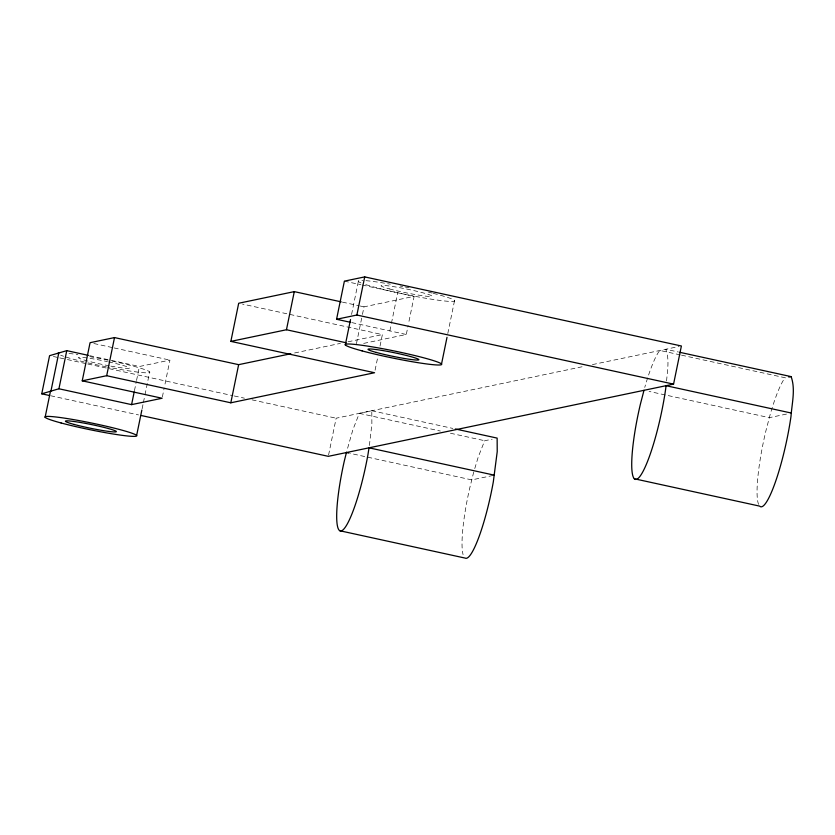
<?xml version="1.0" encoding="UTF-8"?>
<svg xmlns="http://www.w3.org/2000/svg" width="835" height="835" viewBox="0 0 835 835"><rect width="100%" height="100%" fill="white"/><g stroke="black" fill="none" stroke-linecap="round" stroke-linejoin="round"><path stroke-width="0.63" stroke-dasharray="4.17 3.13" d="M666.58 380.969C667.384 370.531 669.649 359.269 665.777 349.26L678.438 352.026M369.383 445.483L371.878 424.284L371.794 410.747L359.321 413.356L352.913 429.628L346.702 451.422M134.456 390.655L136.282 381.752M136.543 380.478L139.414 366.502L169.933 360.115L164.453 386.814M142.117 408.764L143.161 403.681M143.422 402.407L144.726 396.051M144.987 394.778L149.684 371.899M162.366 396.98L164.192 388.087M351.566 314.461L358.351 281.416M328.572 455.065L336.14 418.21L583.498 366.471M356.441 343.696L362.181 315.734M362.442 314.461L364.008 306.842L414.118 296.352L408.378 324.324M375.082 370.197L377.952 356.211M380.04 346.045L382.378 334.605L242.505 304.086M389.872 330.9L391.177 324.554M391.438 323.281L397.69 292.772M363.695 343.394L406.29 334.491L408.117 325.587M447.79 333.52L454.574 300.475M473.727 472.015L469.614 488.527A66.163 11.001 -77.7 0 0 463.081 554.597M474.771 468.55L478.257 456.975L484.665 440.713L492.128 439.262M294.619 352.965L340.409 343.383M348.038 341.786L382.378 334.605M592.422 364.603L678.991 346.494M493.099 475.439L471.765 479.895L350.22 453.374M786.486 414.077L769.348 417.657L649.066 391.417M344.385 281.144L360.887 284.745M362.16 285.017L414.118 296.352M680.274 354.885L660.015 350.47L658.533 352.12A67.531 11.231 -77.7 0 0 644.756 387.409M681.537 355.167L785.359 377.817L783.877 379.476A67.531 11.231 -77.7 0 0 770.1 414.765L765.778 431.351A67.531 11.231 -77.7 0 0 758.577 504.34M342.454 302.134L358.935 305.735M360.198 306.007L364.008 306.842M351.796 322.592L406.29 334.491M93.864 343.519L112.882 347.673M114.155 347.945L169.933 360.115M371.794 410.747L452.831 428.428M359.321 413.356L440.348 431.037M450.483 433.25L484.665 440.713M89.7 355.658L139.414 366.502M53.398 356.514L58.492 357.62M59.765 357.902L66.132 359.29M67.405 359.561L86.516 363.736M87.79 364.008L232.975 395.696M234.249 395.967L244.436 398.191M252.076 399.861L336.14 418.21M50.664 395.748L138.547 414.932M112.255 361.096A46.864 3.434 11.6 0 1 149.768 372.379A46.864 3.434 11.6 0 1 107.548 367.066M106.358 366.836A46.864 3.434 11.6 0 1 85.389 362.254M84.178 361.972A46.864 3.434 11.6 0 1 66.101 357.098M63.585 356.274A46.864 3.434 11.6 0 1 60.652 355.178M68.992 353.435A46.864 3.434 11.6 0 1 77.885 354.635M89.689 356.597A46.864 3.434 11.6 0 1 111.076 360.835M108.55 361.868A26.021 1.91 11.6 0 1 129.394 367.964A26.021 1.91 11.6 0 1 110.324 366.022M109.239 365.824A26.021 1.91 11.6 0 1 78.438 357.704A26.021 1.91 11.6 0 1 107.454 361.628M440.421 295.256A49.265 3.611 11.6 0 1 434.419 299.65A49.265 3.611 11.6 0 1 362.912 283.639M360.97 282.888A49.265 3.611 11.6 0 1 362.881 280.466M365.96 280.675A49.265 3.611 11.6 0 1 390.321 284.171M400.142 285.998A49.265 3.611 11.6 0 1 402.637 286.488M405.152 286.989A49.265 3.611 11.6 0 1 408.952 287.772M428.459 292.156A49.265 3.611 11.6 0 1 432.123 293.064M433.302 293.356A49.265 3.611 11.6 0 1 437.78 294.536M389.423 288.91A26.021 1.91 11.6 0 0 431.403 296.435A26.021 1.91 11.6 0 0 398.556 287.48A26.021 1.91 11.6 0 0 389.423 288.91"/><path stroke-width="1.25" d="M49.39 395.477L41.75 393.807L49.578 355.679L66.758 350.648L88.426 355.376M45.111 417.323L50.591 390.634M50.945 391.114L58.774 352.986A46.864 3.434 11.6 0 0 58.158 353.769M41.75 393.807L58.93 388.776L66.758 350.648M58.93 388.776L131.586 404.631L162.105 398.253L82.237 380.823L90.065 342.694L114.51 337.58L238.643 364.665L290.799 353.758M82.237 380.823L106.682 375.708L114.51 337.58M131.586 404.631L134.195 391.918M136.637 435.452L141.856 410.027M106.682 375.708L230.815 402.804L374.56 372.734L230.857 341.379L238.685 303.251L294.285 291.624L341.191 301.852M230.815 402.804L238.643 364.665M230.857 341.379L286.457 329.752L294.285 291.624M350.523 322.32L336.568 319.273L344.385 281.144L364.707 276.896L681.391 345.993L673.563 384.131L328.312 456.338L141.094 415.486M345.304 344.959L350.523 319.544M336.568 319.273L356.879 315.025L364.707 276.896M441.527 364.018L447.007 337.33M644.004 390.31L640.435 404.004A67.531 11.231 -77.7 0 0 637.272 478.987A67.531 11.231 -77.7 0 0 665.672 388.912L666.038 385.697L791.382 413.054M788.814 377.096L791.121 376.616C795.672 389.246 791.914 403.263 791.016 416.258A67.531 11.231 -77.7 0 1 759.662 506.125L634.318 478.768M679.7 352.297L791.121 376.616M356.879 315.025L673.563 384.131M286.457 329.752L346.034 342.757M455.357 428.981L497.138 438.104L497.222 451.641L493.318 481.858A66.163 11.001 -77.7 0 1 465.21 558.104L339.866 530.757M494.362 475.178L369.018 447.821L367.974 454.511A66.163 11.001 -77.7 0 1 341.317 530.872A66.163 11.001 -77.7 0 1 344.27 461.181L346.421 452.549L348.957 453.102M61.08 422.969A46.864 3.434 11.6 0 0 136.021 436.235A46.864 3.434 11.6 0 0 75.515 419.953A46.864 3.434 11.6 0 0 61.08 422.969M74.325 424.493A26.021 1.91 11.6 0 0 115.94 431.862A26.021 1.91 11.6 0 0 82.341 422.813A26.021 1.91 11.6 0 0 74.325 424.493M362.098 350.898A49.265 3.611 11.6 0 0 440.87 364.853A49.265 3.611 11.6 0 0 377.274 347.725A49.265 3.611 11.6 0 0 362.098 350.898M376.376 352.464A26.021 1.91 11.6 0 0 418.356 359.989A26.021 1.91 11.6 0 0 385.509 351.034A26.021 1.91 11.6 0 0 376.376 352.464"/></g></svg>
